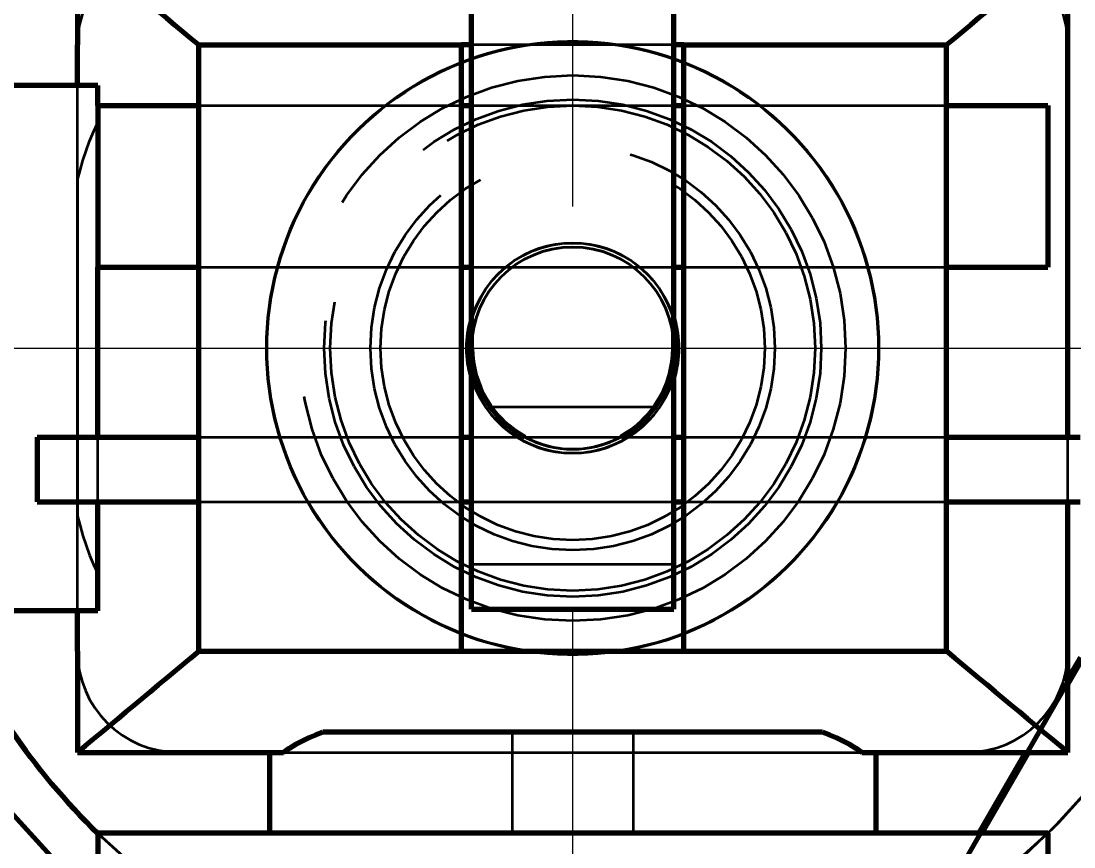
# Model space of a CAD drawing. Header units: millimetres. Extents: x 0 to 2382, y 0 to 420.
# Drawn here: x 159.06 to 164.27, y 137.41 to 141.5 of the extents above; entities that cross this region are included whole.
import ezdxf

# ---------------------------------------------------------------- set-up
doc = ezdxf.new("R2010")
doc.units = ezdxf.units.MM
doc.linetypes.add('IRAM-E-TRAZOS', pattern=[5, 4, -1])
doc.linetypes.add('IRAM-F-TRAZO-PUNTO', pattern=[20, 15, -2, 1, -2])
for name, color, linetype, lineweight in [('01-VISIBLE', 7, 'CONTINUOUS', 70), ('02-OCULTA', 4, 'IRAM-E-TRAZOS', 35), ('03-EJE', 1, 'IRAM-F-TRAZO-PUNTO', 18), ('04-COTA', 3, 'CONTINUOUS', 18)]:
    doc.layers.add(name, color=color, linetype=linetype, lineweight=lineweight)
doc.styles.add('ISO3098', font='isocpeur.ttf')
doc.dimstyles.new('FLAMA-IRAM', dxfattribs={"dimtxt": 3.5, "dimasz": 3.5, "dimexe": 2, "dimexo": 1.5, "dimgap": 1, "dimtad": 1, "dimdec": 1, "dimtxsty": 'ISO3098', "dimblk": 'IRAM_FLECHA', "dimblk1": 'IRAM_FLECHA', "dimblk2": 'IRAM_FLECHA', "dimcen": 2.5, "dimclrd": 256, "dimclre": 256, "dimclrt": 256, "dimazin": 3, "dimtfac": 1, "dimtmove": 0, "dimatfit": 3, "dimlwd": 18, "dimlwe": 18})

# ---------------------------------------------------------------- blocks, each defined once
blk = doc.blocks.new('IRAM_FLECHA')
blk.add_solid([(0, 0), (-1, 0.125), (-1, -0.125)])

msp = doc.modelspace()

# ---------------------------------------------------------------- linework, layer by layer
at = {"layer": '01-VISIBLE'}
for p, q in [((161.2909, 138.5863), (161.2909, 150.9102)), ((162.2909, 138.5863), (162.2909, 150.9102)), ((159.3409, 141.8781), (159.3409, 141.3781)), ((164.2409, 141.3781), (164.2409, 141.8781)), ((159.3409, 141.1781), (159.3409, 141.3781)), ((159.9409, 138.3781), (159.9409, 141.3781)), ((159.9409, 141.3781), (161.2409, 141.3781)), ((161.2909, 141.3781), (161.2409, 141.3781)), ((161.2409, 138.3781), (161.2409, 141.3781)), ((162.3409, 141.3781), (162.2909, 141.3781)), ((162.3409, 138.3781), (162.3409, 141.3781)), ((162.3409, 141.3781), (163.6409, 141.3781)), ((163.6409, 138.3781), (163.6409, 141.3781)), ((164.2409, 139.4381), (164.2409, 141.3781)), ((159.4409, 141.1781), (157.4409, 141.1781)), ((159.4409, 141.0781), (159.9409, 141.0781)), ((161.2409, 141.0781), (161.2909, 141.0781)), ((162.2909, 141.0781), (162.3409, 141.0781)), ((163.6409, 141.0781), (164.1409, 141.0781)), ((159.4409, 140.2781), (159.9409, 140.2781)), ((161.2409, 140.2781), (161.2909, 140.2781)), ((162.2909, 140.2781), (162.3409, 140.2781)), ((163.6409, 140.2781), (164.1409, 140.2781)), ((159.1409, 139.4381), (159.9409, 139.4381)), ((161.2409, 139.4381), (161.2909, 139.4381)), ((162.2909, 139.4381), (162.3409, 139.4381)), ((163.6409, 139.4381), (164.3016, 139.4381)), ((159.1409, 139.1181), (159.9409, 139.1181)), ((161.2409, 139.1181), (161.2909, 139.1181)), ((162.2909, 139.1181), (162.3409, 139.1181)), ((163.6409, 139.1181), (164.3016, 139.1181)), ((164.2409, 138.3781), (164.2409, 139.1181)), ((159.4409, 138.5781), (157.4409, 138.5781)), ((159.3409, 138.3781), (159.3409, 138.5781)), ((161.2909, 138.5863), (162.2909, 138.5863)), ((159.3409, 138.3781), (159.3409, 137.8781)), ((159.9409, 138.3781), (161.2409, 138.3781)), ((161.2409, 138.3781), (162.3409, 138.3781)), ((162.3409, 138.3781), (163.6409, 138.3781)), ((164.2409, 137.8781), (164.2409, 138.3781)), ((164.2409, 138.2382), (164.3042, 138.3478)), ((164.2409, 138.2161), (164.3083, 138.333)), ((159.3409, 137.8781), (159.8409, 137.8781)), ((159.8409, 137.8781), (160.3599, 137.8781)), ((160.2909, 137.8781), (160.2909, 137.4781)), ((163.2218, 137.8781), (163.7409, 137.8781)), ((163.2909, 137.8781), (163.2909, 137.4781)), ((163.7409, 137.8781), (164.2409, 137.8781)), ((163.802, 137.4781), (164.033, 137.8781)), ((163.8148, 137.4781), (164.0457, 137.8781)), ((159.4409, 137.4781), (159.4409, 136.0781)), ((164.1409, 137.4781), (164.1409, 136.0781))]:
    msp.add_line(p, q, dxfattribs=at)
for points in [[(159.3409, 141.8781), (159.3809, 141.8448), (159.4209, 141.8115), (159.4609, 141.7781), (159.5009, 141.7448), (159.5409, 141.7115), (159.5809, 141.6781), (159.6209, 141.6448), (159.6609, 141.6115), (159.7009, 141.5781), (159.7409, 141.5448), (159.7809, 141.5115), (159.8209, 141.4781), (159.8609, 141.4448), (159.9009, 141.4115), (159.9409, 141.3781)], [(164.2409, 141.8781), (164.2009, 141.8448), (164.1609, 141.8115), (164.1209, 141.7781), (164.0809, 141.7448), (164.0409, 141.7115), (164.0009, 141.6781), (163.9609, 141.6448), (163.9209, 141.6115), (163.8809, 141.5781), (163.8409, 141.5448), (163.8009, 141.5115), (163.7609, 141.4781), (163.7209, 141.4448), (163.6809, 141.4115), (163.6409, 141.3781)], [(159.4409, 141.0781), (159.4409, 141.0948), (159.4409, 141.1115), (159.4409, 141.1281), (159.4409, 141.1448), (159.4409, 141.1615), (159.4409, 141.1781)], [(159.4409, 141.0781), (159.4409, 141.021), (159.4409, 140.9638), (159.4409, 140.9067), (159.4409, 140.8496), (159.4409, 140.7924), (159.4409, 140.7353), (159.4409, 140.6781)], [(164.1409, 141.0781), (164.1409, 141.021), (164.1409, 140.9638), (164.1409, 140.9067), (164.1409, 140.8496), (164.1409, 140.7924), (164.1409, 140.7353), (164.1409, 140.6781)], [(159.4409, 140.6781), (159.4409, 140.6281), (159.4409, 140.5781), (159.4409, 140.5281), (159.4409, 140.4781), (159.4409, 140.4281), (159.4409, 140.3781), (159.4409, 140.3281), (159.4409, 140.2781)], [(164.1409, 140.6781), (164.1409, 140.6281), (164.1409, 140.5781), (164.1409, 140.5281), (164.1409, 140.4781), (164.1409, 140.4281), (164.1409, 140.3781), (164.1409, 140.3281), (164.1409, 140.2781)], [(159.4409, 139.4381), (159.4409, 139.4906), (159.4409, 139.5431), (159.4409, 139.5956), (159.4409, 139.6481), (159.4409, 139.7006), (159.4409, 139.7531), (159.4409, 139.8056), (159.4409, 139.8581), (159.4409, 139.9106), (159.4409, 139.9631), (159.4409, 140.0156), (159.4409, 140.0681), (159.4409, 140.1206), (159.4409, 140.1731), (159.4409, 140.2256), (159.4409, 140.2781)], [(159.1409, 139.4381), (159.1409, 139.4115), (159.1409, 139.3848), (159.1409, 139.3581), (159.1409, 139.3315), (159.1409, 139.3048), (159.1409, 139.2781)], [(159.1409, 139.2781), (159.1409, 139.2515), (159.1409, 139.2248), (159.1409, 139.1981), (159.1409, 139.1715), (159.1409, 139.1448), (159.1409, 139.1181)], [(159.4409, 138.5781), (159.4409, 138.6321), (159.4409, 138.6861), (159.4409, 138.7401), (159.4409, 138.7941), (159.4409, 138.8481), (159.4409, 138.9021), (159.4409, 138.9561), (159.4409, 139.0101), (159.4409, 139.0641), (159.4409, 139.1181)], [(159.3409, 137.8781), (159.3809, 137.9115), (159.4209, 137.9448), (159.4609, 137.9781), (159.5009, 138.0115), (159.5409, 138.0448), (159.5809, 138.0781), (159.6209, 138.1115), (159.6609, 138.1448), (159.7009, 138.1781), (159.7409, 138.2115), (159.7809, 138.2448), (159.8209, 138.2781), (159.8609, 138.3115), (159.9009, 138.3448), (159.9409, 138.3781)], [(164.2409, 137.8781), (164.2009, 137.9115), (164.1609, 137.9448), (164.1209, 137.9781), (164.0809, 138.0115), (164.0409, 138.0448), (164.0009, 138.0781), (163.9609, 138.1115), (163.9209, 138.1448), (163.8809, 138.1781), (163.8409, 138.2115), (163.8009, 138.2448), (163.7609, 138.2781), (163.7209, 138.3115), (163.6809, 138.3448), (163.6409, 138.3781)], [(160.3599, 137.8781), (160.3897, 137.8995), (160.4211, 137.9185), (160.4536, 137.9355), (160.4868, 137.951), (160.5207, 137.9651), (160.5549, 137.9781)], [(163.0268, 137.9781), (162.9763, 137.9781), (162.9259, 137.9781), (162.8754, 137.9781), (162.825, 137.9781), (162.7745, 137.9781), (162.7241, 137.9781), (162.6737, 137.9781), (162.6232, 137.9781), (162.5728, 137.9781), (162.5223, 137.9781), (162.4719, 137.9781), (162.4214, 137.9781), (162.371, 137.9781), (162.3205, 137.9781), (162.2701, 137.9781), (162.2196, 137.9781), (162.1692, 137.9781), (162.1187, 137.9781), (162.0683, 137.9781), (162.0179, 137.9781), (161.9674, 137.9781), (161.917, 137.9781), (161.8665, 137.9781), (161.8161, 137.9781), (161.7656, 137.9781), (161.7152, 137.9781), (161.6647, 137.9781), (161.6143, 137.9781), (161.5638, 137.9781), (161.5134, 137.9781), (161.463, 137.9781), (161.4125, 137.9781), (161.3621, 137.9781), (161.3116, 137.9781), (161.2612, 137.9781), (161.2107, 137.9781), (161.1603, 137.9781), (161.1098, 137.9781), (161.0594, 137.9781), (161.0089, 137.9781), (160.9585, 137.9781), (160.9081, 137.9781), (160.8576, 137.9781), (160.8072, 137.9781), (160.7567, 137.9781), (160.7063, 137.9781), (160.6558, 137.9781), (160.6054, 137.9781), (160.5549, 137.9781)], [(163.0268, 137.9781), (163.061, 137.9651), (163.0949, 137.951), (163.1281, 137.9355), (163.1606, 137.9185), (163.192, 137.8995), (163.2218, 137.8781)], [(164.1409, 137.4781), (164.0909, 137.4781), (164.0409, 137.4781), (163.9909, 137.4781), (163.9409, 137.4781), (163.8909, 137.4781), (163.8409, 137.4781), (163.7909, 137.4781), (163.7409, 137.4781), (163.6909, 137.4781), (163.6409, 137.4781), (163.5909, 137.4781), (163.5409, 137.4781), (163.4909, 137.4781), (163.4409, 137.4781), (163.3909, 137.4781), (163.3409, 137.4781), (163.2909, 137.4781), (163.2409, 137.4781), (163.1909, 137.4781), (163.1409, 137.4781), (163.0909, 137.4781), (163.0409, 137.4781), (162.9909, 137.4781), (162.9409, 137.4781), (162.8909, 137.4781), (162.8409, 137.4781), (162.7909, 137.4781), (162.7409, 137.4781), (162.6909, 137.4781), (162.6409, 137.4781), (162.5909, 137.4781), (162.5409, 137.4781), (162.4909, 137.4781), (162.4409, 137.4781), (162.3909, 137.4781), (162.3409, 137.4781), (162.2909, 137.4781), (162.2409, 137.4781), (162.1909, 137.4781), (162.1409, 137.4781), (162.0909, 137.4781), (162.0409, 137.4781), (161.9909, 137.4781), (161.9409, 137.4781), (161.8909, 137.4781), (161.8409, 137.4781), (161.7909, 137.4781), (161.7409, 137.4781), (161.6909, 137.4781), (161.6409, 137.4781), (161.5909, 137.4781), (161.5409, 137.4781), (161.4909, 137.4781), (161.4409, 137.4781), (161.3909, 137.4781), (161.3409, 137.4781), (161.2909, 137.4781), (161.2409, 137.4781), (161.1909, 137.4781), (161.1409, 137.4781), (161.0909, 137.4781), (161.0409, 137.4781), (160.9909, 137.4781), (160.9409, 137.4781), (160.8909, 137.4781), (160.8409, 137.4781), (160.7909, 137.4781), (160.7409, 137.4781), (160.6909, 137.4781), (160.6409, 137.4781), (160.5909, 137.4781), (160.5409, 137.4781), (160.4909, 137.4781), (160.4409, 137.4781), (160.3909, 137.4781), (160.3409, 137.4781), (160.2909, 137.4781), (160.2409, 137.4781), (160.1909, 137.4781), (160.1409, 137.4781), (160.0909, 137.4781), (160.0409, 137.4781), (159.9909, 137.4781), (159.9409, 137.4781), (159.8909, 137.4781), (159.8409, 137.4781), (159.7909, 137.4781), (159.7409, 137.4781), (159.6909, 137.4781), (159.6409, 137.4781), (159.5909, 137.4781), (159.5409, 137.4781), (159.4909, 137.4781), (159.4409, 137.4781)]]:
    msp.add_lwpolyline(points, dxfattribs=at)
for radius, start, end in [(16.096, 0, 122.32603), (16, 0, 122.51532), (4.656, 96.1648, 165.0645), (4.656, 0, 83.8352), (4.4, 96.525, 162.8152), (4.4, 0, 83.475), (4.15, 96.9199, 161.7446), (4.15, 0, 83.0801), (3.36, 98.5579, 157.238), (3.36, 0, 81.4421), (0.52, 164.0576, -164.0576), (0.52, 0, 15.9424), (0.5, 180, -118.3576), (0.5, -61.6424, 0), (0.52, -15.9424, 0), (4.656, -165.0645, -48.7939), (4.4, -162.8152, -122.2823), (4.15, -161.7446, -124.4902), (3.36, -157.238, -134.3793)]:
    msp.add_arc((161.7909, 139.8781), radius, start, end, dxfattribs=at)
at = {"layer": '02-OCULTA'}
for p, q in [((161.2909, 138.8089), (161.2909, 151.1328)), ((162.2909, 138.8089), (162.2909, 151.1328)), ((159.3409, 138.3781), (159.3409, 141.3781)), ((159.9409, 141.3781), (159.9409, 138.3781)), ((161.2409, 141.3781), (159.9409, 141.3781)), ((161.2409, 138.3781), (161.2409, 141.3781)), ((162.2909, 141.3781), (161.2909, 141.3781)), ((162.3409, 138.3781), (162.3409, 141.3781)), ((163.6409, 141.3781), (162.3409, 141.3781)), ((163.6409, 138.3781), (163.6409, 141.3781)), ((164.2409, 138.3781), (164.2409, 141.3781)), ((159.3409, 140.7088), (159.3409, 141.1781)), ((159.9409, 141.0781), (161.2409, 141.0781)), ((159.9409, 141.0781), (161.2409, 141.0781)), ((161.2909, 141.0781), (162.2909, 141.0781)), ((161.2909, 141.0781), (162.2909, 141.0781)), ((162.3409, 141.0781), (163.6409, 141.0781)), ((162.3409, 141.0781), (163.6409, 141.0781)), ((159.9409, 140.2781), (161.2409, 140.2781)), ((159.9409, 140.2781), (161.2409, 140.2781)), ((161.2909, 140.2781), (162.2909, 140.2781)), ((161.2909, 140.2781), (162.2909, 140.2781)), ((162.3409, 140.2781), (163.6409, 140.2781)), ((162.3409, 140.2781), (163.6409, 140.2781)), ((162.1967, 139.5861), (161.385, 139.5861)), ((159.9409, 139.4381), (161.2409, 139.4381)), ((159.9409, 139.4381), (161.2409, 139.4381)), ((161.2909, 139.4381), (162.2909, 139.4381)), ((161.2909, 139.4381), (162.2909, 139.4381)), ((162.3409, 139.4381), (163.6409, 139.4381)), ((162.3409, 139.4381), (163.6409, 139.4381)), ((164.2409, 139.1181), (164.2409, 139.4381)), ((159.9409, 139.1181), (161.2409, 139.1181)), ((159.9409, 139.1181), (161.2409, 139.1181)), ((161.2909, 139.1181), (162.2909, 139.1181)), ((161.2909, 139.1181), (162.2909, 139.1181)), ((162.3409, 139.1181), (163.6409, 139.1181)), ((162.3409, 139.1181), (163.6409, 139.1181)), ((159.3409, 138.5781), (159.3409, 139.0475)), ((161.2909, 138.8089), (161.2909, 138.5863)), ((161.2909, 138.8089), (162.2909, 138.8089)), ((162.2909, 138.8089), (162.2909, 138.5863)), ((159.9409, 138.3781), (161.2409, 138.3781)), ((162.3409, 138.3781), (163.6409, 138.3781)), ((164.033, 137.8781), (164.2409, 138.2382)), ((164.0457, 137.8781), (164.2409, 138.2161)), ((161.4909, 137.9781), (161.4909, 137.4781)), ((162.0909, 137.9781), (162.0909, 137.4781)), ((159.8409, 137.8781), (163.7409, 137.8781)), ((163.5885, 137.1082), (163.802, 137.4781)), ((163.598, 137.1027), (163.8148, 137.4781))]:
    msp.add_line(p, q, dxfattribs=at)
for points in [[(163.3076, 139.8781), (163.3067, 139.9283), (163.3043, 139.9784), (163.3001, 140.0284), (163.2943, 140.0782), (163.2869, 140.1278), (163.2778, 140.1771), (163.2671, 140.2261), (163.2548, 140.2747), (163.2409, 140.3229), (163.2254, 140.3706), (163.2083, 140.4178), (163.1897, 140.4643), (163.1696, 140.5103), (163.1479, 140.5555), (163.1248, 140.6), (163.1002, 140.6437), (163.0741, 140.6866), (163.0467, 140.7286), (163.0179, 140.7696), (162.9878, 140.8097), (162.9563, 140.8488), (162.9236, 140.8868), (162.8896, 140.9237), (162.8544, 140.9594), (162.8181, 140.994), (162.7806, 141.0274), (162.7421, 141.0595), (162.7025, 141.0903), (162.6619, 141.1198), (162.6204, 141.1479), (162.578, 141.1746), (162.5347, 141.1999), (162.4906, 141.2238), (162.4457, 141.2462), (162.4001, 141.2671), (162.3539, 141.2865), (162.307, 141.3043), (162.2595, 141.3206), (162.2116, 141.3353), (162.1632, 141.3484), (162.1144, 141.3599), (162.0652, 141.3698), (162.0157, 141.3781), (161.966, 141.3847), (161.9161, 141.3897), (161.8661, 141.393), (161.8159, 141.3946), (161.7658, 141.3946), (161.7156, 141.393), (161.6656, 141.3897), (161.6157, 141.3847), (161.566, 141.3781), (161.5165, 141.3698), (161.4673, 141.36), (161.4185, 141.3484), (161.3701, 141.3353), (161.3222, 141.3206), (161.2747, 141.3043), (161.2278, 141.2865), (161.1816, 141.2671), (161.136, 141.2462), (161.0911, 141.2238), (161.047, 141.1999), (161.0037, 141.1746), (160.9613, 141.1479), (160.9198, 141.1198), (160.8792, 141.0903), (160.8396, 141.0595), (160.8011, 141.0274), (160.7636, 140.994), (160.7273, 140.9594), (160.6921, 140.9237), (160.6581, 140.8868), (160.6254, 140.8488), (160.5939, 140.8097), (160.5638, 140.7696), (160.535, 140.7286), (160.5076, 140.6866), (160.4815, 140.6437), (160.4569, 140.6), (160.4338, 140.5555), (160.4121, 140.5103), (160.392, 140.4643), (160.3734, 140.4178), (160.3563, 140.3706), (160.3408, 140.3229), (160.3269, 140.2747), (160.3146, 140.2261), (160.3039, 140.1771), (160.2948, 140.1278), (160.2874, 140.0782), (160.2816, 140.0284), (160.2774, 139.9784), (160.275, 139.9283), (160.2741, 139.8781), (160.275, 139.828), (160.2775, 139.7779), (160.2816, 139.7279), (160.2874, 139.6781), (160.2948, 139.6285), (160.3039, 139.5792), (160.3146, 139.5302), (160.3269, 139.4815), (160.3408, 139.4334), (160.3563, 139.3857), (160.3734, 139.3385), (160.392, 139.2919), (160.4121, 139.246), (160.4338, 139.2008), (160.4569, 139.1563), (160.4815, 139.1125), (160.5076, 139.0697), (160.535, 139.0277), (160.5638, 138.9866), (160.5939, 138.9465), (160.6254, 138.9075), (160.6581, 138.8695), (160.6921, 138.8326), (160.7273, 138.7968), (160.7636, 138.7622), (160.8011, 138.7289), (160.8396, 138.6968), (160.8792, 138.666), (160.9198, 138.6365), (160.9613, 138.6084), (161.0037, 138.5817), (161.047, 138.5563), (161.0911, 138.5325), (161.136, 138.5101), (161.1816, 138.4892), (161.2278, 138.4698), (161.2747, 138.4519), (161.3222, 138.4356), (161.3701, 138.4209), (161.4185, 138.4078), (161.4673, 138.3963), (161.5165, 138.3864), (161.566, 138.3782), (161.6157, 138.3716), (161.6656, 138.3666), (161.7156, 138.3633), (161.7658, 138.3616), (161.8159, 138.3616), (161.8661, 138.3633), (161.9161, 138.3666), (161.966, 138.3716), (162.0157, 138.3782), (162.0652, 138.3864), (162.1144, 138.3963), (162.1632, 138.4078), (162.2116, 138.4209), (162.2595, 138.4356), (162.307, 138.4519), (162.3539, 138.4698), (162.4001, 138.4892), (162.4457, 138.5101), (162.4906, 138.5325), (162.5347, 138.5563), (162.578, 138.5817), (162.6204, 138.6084), (162.6619, 138.6365), (162.7025, 138.666), (162.7421, 138.6968), (162.7806, 138.7289), (162.8181, 138.7622), (162.8544, 138.7968), (162.8896, 138.8326), (162.9236, 138.8695), (162.9563, 138.9075), (162.9878, 138.9465), (163.0179, 138.9866), (163.0467, 139.0277), (163.0741, 139.0697), (163.1002, 139.1125), (163.1248, 139.1563), (163.1479, 139.2008), (163.1696, 139.246), (163.1897, 139.2919), (163.2083, 139.3385), (163.2254, 139.3857), (163.2409, 139.4334), (163.2548, 139.4815), (163.2671, 139.5302), (163.2778, 139.5792), (163.2869, 139.6285), (163.2943, 139.6781), (163.3001, 139.7279), (163.3043, 139.7779), (163.3067, 139.828), (163.3076, 139.8781)], [(163.3043, 139.8781), (163.3035, 139.9282), (163.301, 139.9782), (163.2969, 140.028), (163.2911, 140.0777), (163.2837, 140.1272), (163.2746, 140.1765), (163.264, 140.2254), (163.2517, 140.2739), (163.2378, 140.322), (163.2223, 140.3696), (163.2053, 140.4166), (163.1867, 140.4631), (163.1666, 140.5089), (163.145, 140.5541), (163.1219, 140.5985), (163.0974, 140.6421), (163.0714, 140.6849), (163.044, 140.7268), (163.0153, 140.7677), (162.9852, 140.8077), (162.9538, 140.8467), (162.9212, 140.8846), (162.8873, 140.9215), (162.8522, 140.9571), (162.8159, 140.9916), (162.7785, 141.0249), (162.7401, 141.0569), (162.7006, 141.0877), (162.6601, 141.1171), (162.6186, 141.1452), (162.5763, 141.1718), (162.5331, 141.1971), (162.4891, 141.2209), (162.4443, 141.2433), (162.3988, 141.2641), (162.3527, 141.2835), (162.3059, 141.3013), (162.2585, 141.3175), (162.2107, 141.3322), (162.1624, 141.3453), (162.1137, 141.3568), (162.0646, 141.3666), (162.0152, 141.3749), (161.9656, 141.3815), (161.9158, 141.3864), (161.8659, 141.3898), (161.8159, 141.3914), (161.7658, 141.3914), (161.7158, 141.3898), (161.6659, 141.3864), (161.6161, 141.3815), (161.5665, 141.3749), (161.5171, 141.3666), (161.468, 141.3568), (161.4193, 141.3453), (161.371, 141.3322), (161.3232, 141.3175), (161.2758, 141.3013), (161.2291, 141.2835), (161.1829, 141.2641), (161.1374, 141.2433), (161.0926, 141.2209), (161.0486, 141.1971), (161.0054, 141.1718), (160.9631, 141.1452), (160.9216, 141.1171), (160.8811, 141.0877), (160.8416, 141.0569), (160.8032, 141.0249), (160.7658, 140.9916), (160.7295, 140.9571), (160.6944, 140.9215), (160.6606, 140.8846), (160.6279, 140.8467), (160.5965, 140.8077), (160.5664, 140.7677), (160.5377, 140.7268), (160.5103, 140.6849), (160.4843, 140.6421), (160.4598, 140.5985), (160.4367, 140.5541), (160.4151, 140.5089), (160.395, 140.4631), (160.3764, 140.4166), (160.3594, 140.3696), (160.3439, 140.322), (160.33, 140.2739), (160.3177, 140.2254), (160.3071, 140.1765), (160.298, 140.1272), (160.2906, 140.0777), (160.2848, 140.028), (160.2807, 139.9782), (160.2782, 139.9282), (160.2774, 139.8781), (160.2782, 139.8281), (160.2807, 139.7781), (160.2848, 139.7282), (160.2906, 139.6785), (160.298, 139.629), (160.3071, 139.5798), (160.3177, 139.5309), (160.33, 139.4824), (160.3439, 139.4343), (160.3594, 139.3867), (160.3764, 139.3396), (160.395, 139.2932), (160.4151, 139.2473), (160.4367, 139.2022), (160.4598, 139.1578), (160.4843, 139.1142), (160.5103, 139.0714), (160.5377, 139.0295), (160.5664, 138.9885), (160.5965, 138.9485), (160.6279, 138.9095), (160.6605, 138.8716), (160.6944, 138.8348), (160.7295, 138.7991), (160.7658, 138.7646), (160.8032, 138.7313), (160.8416, 138.6993), (160.8811, 138.6686), (160.9216, 138.6392), (160.9631, 138.6111), (161.0054, 138.5844), (161.0486, 138.5592), (161.0926, 138.5353), (161.1374, 138.513), (161.1829, 138.4921), (161.2291, 138.4728), (161.2758, 138.455), (161.3232, 138.4387), (161.371, 138.424), (161.4193, 138.411), (161.468, 138.3995), (161.5171, 138.3896), (161.5665, 138.3814), (161.6161, 138.3748), (161.6659, 138.3698), (161.7158, 138.3665), (161.7658, 138.3649), (161.8159, 138.3649), (161.8659, 138.3665), (161.9158, 138.3698), (161.9656, 138.3748), (162.0152, 138.3814), (162.0646, 138.3896), (162.1137, 138.3995), (162.1624, 138.411), (162.2107, 138.424), (162.2585, 138.4387), (162.3059, 138.455), (162.3527, 138.4728), (162.3988, 138.4921), (162.4443, 138.513), (162.4891, 138.5353), (162.5331, 138.5592), (162.5763, 138.5844), (162.6186, 138.6111), (162.6601, 138.6392), (162.7006, 138.6686), (162.7401, 138.6993), (162.7785, 138.7314), (162.8159, 138.7646), (162.8521, 138.7991), (162.8872, 138.8348), (162.9211, 138.8716), (162.9538, 138.9096), (162.9852, 138.9485), (163.0153, 138.9885), (163.0441, 139.0295), (163.0714, 139.0714), (163.0974, 139.1142), (163.1219, 139.1578), (163.145, 139.2022), (163.1666, 139.2473), (163.1867, 139.2932), (163.2053, 139.3396), (163.2223, 139.3867), (163.2378, 139.4343), (163.2517, 139.4824), (163.264, 139.5309), (163.2746, 139.5798), (163.2837, 139.629), (163.2911, 139.6785), (163.2969, 139.7282), (163.301, 139.7781), (163.3035, 139.8281), (163.3043, 139.8781)], [(159.4409, 141.1781), (159.4409, 141.1475), (159.4409, 141.1168), (159.4409, 141.0862), (159.4409, 141.0555), (159.4409, 141.0248), (159.4409, 140.9942)], [(159.4409, 140.2781), (159.4409, 140.3315), (159.4409, 140.3848), (159.4409, 140.4381), (159.4409, 140.4915), (159.4409, 140.5448), (159.4409, 140.5981), (159.4409, 140.6515), (159.4409, 140.7048), (159.4409, 140.7581), (159.4409, 140.8115), (159.4409, 140.8648), (159.4409, 140.9181), (159.4409, 140.9715), (159.4409, 141.0248), (159.4409, 141.0781)], [(159.4409, 140.2781), (159.4409, 140.3281), (159.4409, 140.3781), (159.4409, 140.4281), (159.4409, 140.4781), (159.4409, 140.5281), (159.4409, 140.5781), (159.4409, 140.6281), (159.4409, 140.6781), (159.4409, 140.7281), (159.4409, 140.7781), (159.4409, 140.8281), (159.4409, 140.8781), (159.4409, 140.9281), (159.4409, 140.9781), (159.4409, 141.0281), (159.4409, 141.0781)], [(159.9409, 140.2781), (159.9409, 140.3281), (159.9409, 140.3781), (159.9409, 140.4281), (159.9409, 140.4781), (159.9409, 140.5281), (159.9409, 140.5781), (159.9409, 140.6281), (159.9409, 140.6781), (159.9409, 140.7281), (159.9409, 140.7781), (159.9409, 140.8281), (159.9409, 140.8781), (159.9409, 140.9281), (159.9409, 140.9781), (159.9409, 141.0281), (159.9409, 141.0781)], [(159.9409, 141.0781), (159.9409, 141.021), (159.9409, 140.9638), (159.9409, 140.9067), (159.9409, 140.8496), (159.9409, 140.7924), (159.9409, 140.7353), (159.9409, 140.6781)], [(161.2409, 140.2781), (161.2409, 140.3281), (161.2409, 140.3781), (161.2409, 140.4281), (161.2409, 140.4781), (161.2409, 140.5281), (161.2409, 140.5781), (161.2409, 140.6281), (161.2409, 140.6781), (161.2409, 140.7281), (161.2409, 140.7781), (161.2409, 140.8281), (161.2409, 140.8781), (161.2409, 140.9281), (161.2409, 140.9781), (161.2409, 141.0281), (161.2409, 141.0781)], [(161.2409, 141.0781), (161.2409, 141.021), (161.2409, 140.9638), (161.2409, 140.9067), (161.2409, 140.8496), (161.2409, 140.7924), (161.2409, 140.7353), (161.2409, 140.6781)], [(161.2909, 140.2781), (161.2909, 140.3281), (161.2909, 140.3781), (161.2909, 140.4281), (161.2909, 140.4781), (161.2909, 140.5281), (161.2909, 140.5781), (161.2909, 140.6281), (161.2909, 140.6781), (161.2909, 140.7281), (161.2909, 140.7781), (161.2909, 140.8281), (161.2909, 140.8781), (161.2909, 140.9281), (161.2909, 140.9781), (161.2909, 141.0281), (161.2909, 141.0781)], [(161.2909, 141.0781), (161.2909, 141.021), (161.2909, 140.9638), (161.2909, 140.9067), (161.2909, 140.8496), (161.2909, 140.7924), (161.2909, 140.7353), (161.2909, 140.6781)], [(162.2909, 140.2781), (162.2909, 140.3281), (162.2909, 140.3781), (162.2909, 140.4281), (162.2909, 140.4781), (162.2909, 140.5281), (162.2909, 140.5781), (162.2909, 140.6281), (162.2909, 140.6781), (162.2909, 140.7281), (162.2909, 140.7781), (162.2909, 140.8281), (162.2909, 140.8781), (162.2909, 140.9281), (162.2909, 140.9781), (162.2909, 141.0281), (162.2909, 141.0781)], [(162.2909, 141.0781), (162.2909, 141.021), (162.2909, 140.9638), (162.2909, 140.9067), (162.2909, 140.8496), (162.2909, 140.7924), (162.2909, 140.7353), (162.2909, 140.6781)], [(162.3409, 140.2781), (162.3409, 140.3281), (162.3409, 140.3781), (162.3409, 140.4281), (162.3409, 140.4781), (162.3409, 140.5281), (162.3409, 140.5781), (162.3409, 140.6281), (162.3409, 140.6781), (162.3409, 140.7281), (162.3409, 140.7781), (162.3409, 140.8281), (162.3409, 140.8781), (162.3409, 140.9281), (162.3409, 140.9781), (162.3409, 141.0281), (162.3409, 141.0781)], [(162.3409, 141.0781), (162.3409, 141.021), (162.3409, 140.9638), (162.3409, 140.9067), (162.3409, 140.8496), (162.3409, 140.7924), (162.3409, 140.7353), (162.3409, 140.6781)], [(163.6409, 140.2781), (163.6409, 140.3281), (163.6409, 140.3781), (163.6409, 140.4281), (163.6409, 140.4781), (163.6409, 140.5281), (163.6409, 140.5781), (163.6409, 140.6281), (163.6409, 140.6781), (163.6409, 140.7281), (163.6409, 140.7781), (163.6409, 140.8281), (163.6409, 140.8781), (163.6409, 140.9281), (163.6409, 140.9781), (163.6409, 141.0281), (163.6409, 141.0781)], [(163.6409, 141.0781), (163.6409, 141.021), (163.6409, 140.9638), (163.6409, 140.9067), (163.6409, 140.8496), (163.6409, 140.7924), (163.6409, 140.7353), (163.6409, 140.6781)], [(164.1409, 140.2781), (164.1409, 140.3281), (164.1409, 140.3781), (164.1409, 140.4281), (164.1409, 140.4781), (164.1409, 140.5281), (164.1409, 140.5781), (164.1409, 140.6281), (164.1409, 140.6781), (164.1409, 140.7281), (164.1409, 140.7781), (164.1409, 140.8281), (164.1409, 140.8781), (164.1409, 140.9281), (164.1409, 140.9781), (164.1409, 141.0281), (164.1409, 141.0781)], [(159.3409, 140.7088), (159.3537, 140.7576), (159.3677, 140.8061), (159.3832, 140.8542), (159.4004, 140.9017), (159.4195, 140.9484), (159.4409, 140.9942)], [(159.4409, 138.7621), (159.4409, 138.8128), (159.4409, 138.8635), (159.4409, 138.9143), (159.4409, 138.965), (159.4409, 139.0157), (159.4409, 139.0665), (159.4409, 139.1172), (159.4409, 139.1679), (159.4409, 139.2187), (159.4409, 139.2694), (159.4409, 139.3201), (159.4409, 139.3708), (159.4409, 139.4216), (159.4409, 139.4723), (159.4409, 139.523), (159.4409, 139.5738), (159.4409, 139.6245), (159.4409, 139.6752), (159.4409, 139.7259), (159.4409, 139.7767), (159.4409, 139.8274), (159.4409, 139.8781), (159.4409, 139.9289), (159.4409, 139.9796), (159.4409, 140.0303), (159.4409, 140.081), (159.4409, 140.1318), (159.4409, 140.1825), (159.4409, 140.2332), (159.4409, 140.284), (159.4409, 140.3347), (159.4409, 140.3854), (159.4409, 140.4362), (159.4409, 140.4869), (159.4409, 140.5376), (159.4409, 140.5883), (159.4409, 140.6391), (159.4409, 140.6898), (159.4409, 140.7405), (159.4409, 140.7913), (159.4409, 140.842), (159.4409, 140.8927), (159.4409, 140.9434), (159.4409, 140.9942)], [(159.3409, 140.7088), (159.3409, 140.6569), (159.3409, 140.605), (159.3409, 140.553), (159.3409, 140.5011), (159.3409, 140.4492), (159.3409, 140.3973), (159.3409, 140.3454), (159.3409, 140.2935), (159.3409, 140.2415), (159.3409, 140.1896), (159.3409, 140.1377), (159.3409, 140.0858), (159.3409, 140.0339), (159.3409, 139.982), (159.3409, 139.93), (159.3409, 139.8781)], [(159.9409, 140.6781), (159.9409, 140.6281), (159.9409, 140.5781), (159.9409, 140.5281), (159.9409, 140.4781), (159.9409, 140.4281), (159.9409, 140.3781), (159.9409, 140.3281), (159.9409, 140.2781)], [(161.2409, 140.6781), (161.2409, 140.6281), (161.2409, 140.5781), (161.2409, 140.5281), (161.2409, 140.4781), (161.2409, 140.4281), (161.2409, 140.3781), (161.2409, 140.3281), (161.2409, 140.2781)], [(161.2909, 140.6781), (161.2909, 140.6281), (161.2909, 140.5781), (161.2909, 140.5281), (161.2909, 140.4781), (161.2909, 140.4281), (161.2909, 140.3781), (161.2909, 140.3281), (161.2909, 140.2781)], [(162.2909, 140.6781), (162.2909, 140.6281), (162.2909, 140.5781), (162.2909, 140.5281), (162.2909, 140.4781), (162.2909, 140.4281), (162.2909, 140.3781), (162.2909, 140.3281), (162.2909, 140.2781)], [(162.3409, 140.6781), (162.3409, 140.6281), (162.3409, 140.5781), (162.3409, 140.5281), (162.3409, 140.4781), (162.3409, 140.4281), (162.3409, 140.3781), (162.3409, 140.3281), (162.3409, 140.2781)], [(163.6409, 140.6781), (163.6409, 140.6281), (163.6409, 140.5781), (163.6409, 140.5281), (163.6409, 140.4781), (163.6409, 140.4281), (163.6409, 140.3781), (163.6409, 140.3281), (163.6409, 140.2781)], [(159.3409, 139.8781), (159.3409, 139.8262), (159.3409, 139.7743), (159.3409, 139.7224), (159.3409, 139.6705), (159.3409, 139.6186), (159.3409, 139.5666), (159.3409, 139.5147), (159.3409, 139.4628), (159.3409, 139.4109), (159.3409, 139.359), (159.3409, 139.3071), (159.3409, 139.2551), (159.3409, 139.2032), (159.3409, 139.1513), (159.3409, 139.0994), (159.3409, 139.0475)], [(161.385, 139.5861), (161.4185, 139.5456), (161.4557, 139.5086), (161.4963, 139.4754), (161.54, 139.4462), (161.5868, 139.4222), (161.6359, 139.4038), (161.6866, 139.3903), (161.7384, 139.3817), (161.7909, 139.3781), (161.8433, 139.3817), (161.8951, 139.3903), (161.9458, 139.4038), (161.9949, 139.4222), (162.0417, 139.4462), (162.0854, 139.4754), (162.126, 139.5086), (162.1632, 139.5456), (162.1967, 139.5861)], [(159.1409, 139.1181), (159.1409, 139.1715), (159.1409, 139.2248), (159.1409, 139.2781), (159.1409, 139.3315), (159.1409, 139.3848), (159.1409, 139.4381)], [(159.4409, 139.1181), (159.4409, 139.1715), (159.4409, 139.2248), (159.4409, 139.2781), (159.4409, 139.3315), (159.4409, 139.3848), (159.4409, 139.4381)], [(159.9409, 139.1181), (159.9409, 139.1715), (159.9409, 139.2248), (159.9409, 139.2781), (159.9409, 139.3315), (159.9409, 139.3848), (159.9409, 139.4381)], [(159.9409, 139.4381), (159.9409, 139.4115), (159.9409, 139.3848), (159.9409, 139.3581), (159.9409, 139.3315), (159.9409, 139.3048), (159.9409, 139.2781)], [(161.2409, 139.1181), (161.2409, 139.1715), (161.2409, 139.2248), (161.2409, 139.2781), (161.2409, 139.3315), (161.2409, 139.3848), (161.2409, 139.4381)], [(161.2409, 139.4381), (161.2409, 139.4115), (161.2409, 139.3848), (161.2409, 139.3581), (161.2409, 139.3315), (161.2409, 139.3048), (161.2409, 139.2781)], [(161.2909, 139.1181), (161.2909, 139.1715), (161.2909, 139.2248), (161.2909, 139.2781), (161.2909, 139.3315), (161.2909, 139.3848), (161.2909, 139.4381)], [(161.2909, 139.4381), (161.2909, 139.4115), (161.2909, 139.3848), (161.2909, 139.3581), (161.2909, 139.3315), (161.2909, 139.3048), (161.2909, 139.2781)], [(162.2909, 139.1181), (162.2909, 139.1715), (162.2909, 139.2248), (162.2909, 139.2781), (162.2909, 139.3315), (162.2909, 139.3848), (162.2909, 139.4381)], [(162.2909, 139.4381), (162.2909, 139.4115), (162.2909, 139.3848), (162.2909, 139.3581), (162.2909, 139.3315), (162.2909, 139.3048), (162.2909, 139.2781)], [(162.3409, 139.1181), (162.3409, 139.1715), (162.3409, 139.2248), (162.3409, 139.2781), (162.3409, 139.3315), (162.3409, 139.3848), (162.3409, 139.4381)], [(162.3409, 139.4381), (162.3409, 139.4115), (162.3409, 139.3848), (162.3409, 139.3581), (162.3409, 139.3315), (162.3409, 139.3048), (162.3409, 139.2781)], [(163.6409, 139.1181), (163.6409, 139.1715), (163.6409, 139.2248), (163.6409, 139.2781), (163.6409, 139.3315), (163.6409, 139.3848), (163.6409, 139.4381)], [(163.6409, 139.4381), (163.6409, 139.4115), (163.6409, 139.3848), (163.6409, 139.3581), (163.6409, 139.3315), (163.6409, 139.3048), (163.6409, 139.2781)], [(159.9409, 139.2781), (159.9409, 139.2515), (159.9409, 139.2248), (159.9409, 139.1981), (159.9409, 139.1715), (159.9409, 139.1448), (159.9409, 139.1181)], [(161.2409, 139.2781), (161.2409, 139.2515), (161.2409, 139.2248), (161.2409, 139.1981), (161.2409, 139.1715), (161.2409, 139.1448), (161.2409, 139.1181)], [(161.2909, 139.2781), (161.2909, 139.2515), (161.2909, 139.2248), (161.2909, 139.1981), (161.2909, 139.1715), (161.2909, 139.1448), (161.2909, 139.1181)], [(162.2909, 139.2781), (162.2909, 139.2515), (162.2909, 139.2248), (162.2909, 139.1981), (162.2909, 139.1715), (162.2909, 139.1448), (162.2909, 139.1181)], [(162.3409, 139.2781), (162.3409, 139.2515), (162.3409, 139.2248), (162.3409, 139.1981), (162.3409, 139.1715), (162.3409, 139.1448), (162.3409, 139.1181)], [(163.6409, 139.2781), (163.6409, 139.2515), (163.6409, 139.2248), (163.6409, 139.1981), (163.6409, 139.1715), (163.6409, 139.1448), (163.6409, 139.1181)], [(159.3409, 139.0475), (159.3537, 138.9986), (159.3677, 138.9501), (159.3832, 138.9021), (159.4004, 138.8546), (159.4195, 138.8078), (159.4409, 138.7621)], [(159.4409, 138.7621), (159.4409, 138.7314), (159.4409, 138.7008), (159.4409, 138.6701), (159.4409, 138.6395), (159.4409, 138.6088), (159.4409, 138.5781)], [(163.0268, 137.9781), (162.9763, 137.9781), (162.9259, 137.9781), (162.8754, 137.9781), (162.825, 137.9781), (162.7745, 137.9781), (162.7241, 137.9781), (162.6737, 137.9781), (162.6232, 137.9781), (162.5728, 137.9781), (162.5223, 137.9781), (162.4719, 137.9781), (162.4214, 137.9781), (162.371, 137.9781), (162.3205, 137.9781), (162.2701, 137.9781), (162.2196, 137.9781), (162.1692, 137.9781), (162.1187, 137.9781), (162.0683, 137.9781), (162.0179, 137.9781), (161.9674, 137.9781), (161.917, 137.9781), (161.8665, 137.9781), (161.8161, 137.9781), (161.7656, 137.9781), (161.7152, 137.9781), (161.6647, 137.9781), (161.6143, 137.9781), (161.5638, 137.9781), (161.5134, 137.9781), (161.463, 137.9781), (161.4125, 137.9781), (161.3621, 137.9781), (161.3116, 137.9781), (161.2612, 137.9781), (161.2107, 137.9781), (161.1603, 137.9781), (161.1098, 137.9781), (161.0594, 137.9781), (161.0089, 137.9781), (160.9585, 137.9781), (160.9081, 137.9781), (160.8576, 137.9781), (160.8072, 137.9781), (160.7567, 137.9781), (160.7063, 137.9781), (160.6558, 137.9781), (160.6054, 137.9781), (160.5549, 137.9781)], [(162.0909, 137.9781), (162.0409, 137.9781), (161.9909, 137.9781), (161.9409, 137.9781), (161.8909, 137.9781), (161.8409, 137.9781), (161.7909, 137.9781), (161.7409, 137.9781), (161.6909, 137.9781), (161.6409, 137.9781), (161.5909, 137.9781), (161.5409, 137.9781), (161.4909, 137.9781)], [(161.4909, 137.9781), (161.5409, 137.9781), (161.5909, 137.9781), (161.6409, 137.9781), (161.6909, 137.9781), (161.7409, 137.9781), (161.7909, 137.9781)], [(161.7909, 137.9781), (161.8409, 137.9781), (161.8909, 137.9781), (161.9409, 137.9781), (161.9909, 137.9781), (162.0409, 137.9781), (162.0909, 137.9781)], [(160.3599, 137.8781), (160.3484, 137.8781), (160.3369, 137.8781), (160.3254, 137.8781), (160.3139, 137.8781), (160.3024, 137.8781), (160.2909, 137.8781)], [(160.2909, 137.8781), (160.3426, 137.8781), (160.3943, 137.8781), (160.446, 137.8781), (160.4977, 137.8781), (160.5495, 137.8781), (160.6012, 137.8781), (160.6529, 137.8781), (160.7046, 137.8781), (160.7564, 137.8781), (160.8081, 137.8781), (160.8598, 137.8781), (160.9115, 137.8781), (160.9633, 137.8781), (161.015, 137.8781), (161.0667, 137.8781), (161.1184, 137.8781), (161.1702, 137.8781), (161.2219, 137.8781), (161.2736, 137.8781), (161.3253, 137.8781), (161.3771, 137.8781), (161.4288, 137.8781), (161.4805, 137.8781), (161.5322, 137.8781), (161.584, 137.8781), (161.6357, 137.8781), (161.6874, 137.8781), (161.7391, 137.8781), (161.7909, 137.8781)], [(161.7909, 137.8781), (161.8409, 137.8781), (161.8909, 137.8781), (161.9409, 137.8781), (161.9909, 137.8781), (162.0409, 137.8781), (162.0909, 137.8781), (162.1409, 137.8781), (162.1909, 137.8781), (162.2409, 137.8781), (162.2909, 137.8781), (162.3409, 137.8781), (162.3909, 137.8781), (162.4409, 137.8781), (162.4909, 137.8781), (162.5409, 137.8781), (162.5909, 137.8781), (162.6409, 137.8781), (162.6909, 137.8781), (162.7409, 137.8781), (162.7909, 137.8781), (162.8409, 137.8781), (162.8909, 137.8781), (162.9409, 137.8781), (162.9909, 137.8781), (163.0409, 137.8781), (163.0909, 137.8781), (163.1409, 137.8781), (163.1909, 137.8781), (163.2409, 137.8781), (163.2909, 137.8781)], [(163.2909, 137.8781), (163.2793, 137.8781), (163.2678, 137.8781), (163.2563, 137.8781), (163.2448, 137.8781), (163.2333, 137.8781), (163.2218, 137.8781)], [(159.4409, 137.4781), (159.4909, 137.4781), (159.5409, 137.4781), (159.5909, 137.4781), (159.6409, 137.4781), (159.6909, 137.4781), (159.7409, 137.4781), (159.7909, 137.4781), (159.8409, 137.4781), (159.8909, 137.4781), (159.9409, 137.4781), (159.9909, 137.4781), (160.0409, 137.4781), (160.0909, 137.4781), (160.1409, 137.4781), (160.1909, 137.4781), (160.2409, 137.4781), (160.2909, 137.4781), (160.3409, 137.4781), (160.3909, 137.4781), (160.4409, 137.4781), (160.4909, 137.4781), (160.5409, 137.4781), (160.5909, 137.4781), (160.6409, 137.4781), (160.6909, 137.4781), (160.7409, 137.4781), (160.7909, 137.4781), (160.8409, 137.4781), (160.8909, 137.4781), (160.9409, 137.4781), (160.9909, 137.4781), (161.0409, 137.4781), (161.0909, 137.4781), (161.1409, 137.4781), (161.1909, 137.4781), (161.2409, 137.4781), (161.2909, 137.4781), (161.3409, 137.4781), (161.3909, 137.4781), (161.4409, 137.4781), (161.4909, 137.4781), (161.5409, 137.4781), (161.5909, 137.4781), (161.6409, 137.4781), (161.6909, 137.4781), (161.7409, 137.4781), (161.7909, 137.4781)], [(163.2909, 137.4781), (163.2409, 137.4781), (163.1909, 137.4781), (163.1409, 137.4781), (163.0909, 137.4781), (163.0409, 137.4781), (162.9909, 137.4781), (162.9409, 137.4781), (162.8909, 137.4781), (162.8409, 137.4781), (162.7909, 137.4781), (162.7409, 137.4781), (162.6909, 137.4781), (162.6409, 137.4781), (162.5909, 137.4781), (162.5409, 137.4781), (162.4909, 137.4781), (162.4409, 137.4781), (162.3909, 137.4781), (162.3409, 137.4781), (162.2909, 137.4781), (162.2409, 137.4781), (162.1909, 137.4781), (162.1409, 137.4781), (162.0909, 137.4781), (162.0409, 137.4781), (161.9909, 137.4781), (161.9409, 137.4781), (161.8909, 137.4781), (161.8409, 137.4781), (161.7909, 137.4781), (161.7409, 137.4781), (161.6909, 137.4781), (161.6409, 137.4781), (161.5909, 137.4781), (161.5409, 137.4781), (161.4909, 137.4781), (161.4409, 137.4781), (161.3909, 137.4781), (161.3409, 137.4781), (161.2909, 137.4781), (161.2409, 137.4781), (161.1909, 137.4781), (161.1409, 137.4781), (161.0909, 137.4781), (161.0409, 137.4781), (160.9909, 137.4781), (160.9409, 137.4781), (160.8909, 137.4781), (160.8409, 137.4781), (160.7909, 137.4781), (160.7409, 137.4781), (160.6909, 137.4781), (160.6409, 137.4781), (160.5909, 137.4781), (160.5409, 137.4781), (160.4909, 137.4781), (160.4409, 137.4781), (160.3909, 137.4781), (160.3409, 137.4781), (160.2909, 137.4781)], [(160.2909, 137.4781), (160.3426, 137.4781), (160.3943, 137.4781), (160.446, 137.4781), (160.4977, 137.4781), (160.5495, 137.4781), (160.6012, 137.4781), (160.6529, 137.4781), (160.7046, 137.4781), (160.7564, 137.4781), (160.8081, 137.4781), (160.8598, 137.4781), (160.9115, 137.4781), (160.9633, 137.4781), (161.015, 137.4781), (161.0667, 137.4781), (161.1184, 137.4781), (161.1702, 137.4781), (161.2219, 137.4781), (161.2736, 137.4781), (161.3253, 137.4781), (161.3771, 137.4781), (161.4288, 137.4781), (161.4805, 137.4781), (161.5322, 137.4781), (161.584, 137.4781), (161.6357, 137.4781), (161.6874, 137.4781), (161.7391, 137.4781), (161.7909, 137.4781)], [(162.0909, 137.4781), (162.0409, 137.4781), (161.9909, 137.4781), (161.9409, 137.4781), (161.8909, 137.4781), (161.8409, 137.4781), (161.7909, 137.4781), (161.7409, 137.4781), (161.6909, 137.4781), (161.6409, 137.4781), (161.5909, 137.4781), (161.5409, 137.4781), (161.4909, 137.4781)], [(161.4909, 137.4781), (161.5409, 137.4781), (161.5909, 137.4781), (161.6409, 137.4781), (161.6909, 137.4781), (161.7409, 137.4781), (161.7909, 137.4781)], [(161.7909, 137.4781), (161.8409, 137.4781), (161.8909, 137.4781), (161.9409, 137.4781), (161.9909, 137.4781), (162.0409, 137.4781), (162.0909, 137.4781), (162.1409, 137.4781), (162.1909, 137.4781), (162.2409, 137.4781), (162.2909, 137.4781), (162.3409, 137.4781), (162.3909, 137.4781), (162.4409, 137.4781), (162.4909, 137.4781), (162.5409, 137.4781), (162.5909, 137.4781), (162.6409, 137.4781), (162.6909, 137.4781), (162.7409, 137.4781), (162.7909, 137.4781), (162.8409, 137.4781), (162.8909, 137.4781), (162.9409, 137.4781), (162.9909, 137.4781), (163.0409, 137.4781), (163.0909, 137.4781), (163.1409, 137.4781), (163.1909, 137.4781), (163.2409, 137.4781), (163.2909, 137.4781)], [(161.7909, 137.4781), (161.8409, 137.4781), (161.8909, 137.4781), (161.9409, 137.4781), (161.9909, 137.4781), (162.0409, 137.4781), (162.0909, 137.4781)], [(161.7909, 137.4781), (161.8409, 137.4781), (161.8909, 137.4781), (161.9409, 137.4781), (161.9909, 137.4781), (162.0409, 137.4781), (162.0909, 137.4781), (162.1409, 137.4781), (162.1909, 137.4781), (162.2409, 137.4781), (162.2909, 137.4781), (162.3409, 137.4781), (162.3909, 137.4781), (162.4409, 137.4781), (162.4909, 137.4781), (162.5409, 137.4781), (162.5909, 137.4781), (162.6409, 137.4781), (162.6909, 137.4781), (162.7409, 137.4781), (162.7909, 137.4781), (162.8409, 137.4781), (162.8909, 137.4781), (162.9409, 137.4781), (162.9909, 137.4781), (163.0409, 137.4781), (163.0909, 137.4781), (163.1409, 137.4781), (163.1909, 137.4781), (163.2409, 137.4781), (163.2909, 137.4781), (163.3409, 137.4781), (163.3909, 137.4781), (163.4409, 137.4781), (163.4909, 137.4781), (163.5409, 137.4781), (163.5909, 137.4781), (163.6409, 137.4781), (163.6909, 137.4781), (163.7409, 137.4781), (163.7909, 137.4781), (163.8409, 137.4781), (163.8909, 137.4781), (163.9409, 137.4781), (163.9909, 137.4781), (164.0409, 137.4781), (164.0909, 137.4781), (164.1409, 137.4781)]]:
    msp.add_lwpolyline(points, dxfattribs=at)
for radius in [16.096, 16, 16, 16, 15.68, 15.68, 15.68, 15.68, 15.68, 15.68, 15.68, 15.68, 15.36, 15.36, 15.36, 15.36, 4.4, 4.15, 4.001, 4.001, 4, 4, 3.9, 3.9, 3.75, 3.75, 3.61, 3.61, 3.6, 3.6, 3.36, 3.36, 3.36, 1.35, 1.35, 1.23, 1.23, 1.2, 1.2, 1, 1, 0.95, 0.95, 0.52, 0.52, 0.52, 0.5]:
    msp.add_circle((161.7909, 139.8781), radius, dxfattribs=at)
for centre, radius, start, end in [((161.7909, 139.8781), 16.03, 162, 18), ((161.7909, 139.8781), 16.03, 162, 18), ((161.7909, 139.8781), 16, 162, 18), ((161.7909, 139.8781), 16, 162, 18), ((159.8409, 141.3781), 0.5, 90, 180), ((159.8409, 141.3781), 0.5, 90, 180), ((163.7409, 141.3781), 0.5, 0, 90), ((163.7409, 141.3781), 0.5, 0, 90), ((161.7909, 139.8781), 0.52, 15.9424, 164.0576), ((161.7909, 139.8781), 0.5, 0, 180), ((161.7909, 139.8781), 0.52, -164.0576, -15.9424), ((161.7909, 139.8781), 3.36, -134.3793, -3.4852), ((161.7909, 139.8781), 0.5, -144.2618, -35.7382), ((161.7909, 139.8781), 0.5, -118.3576, -61.6424), ((159.8409, 138.3781), 0.5, 180, -90), ((159.8409, 138.3781), 0.5, 180, -90), ((163.7409, 138.3781), 0.5, -90, 0), ((163.7409, 138.3781), 0.5, -90, 0)]:
    msp.add_arc(centre, radius, start, end, dxfattribs=at)
at = {"layer": '03-EJE'}
for p, q in [((161.7909, 123.5781), (161.7909, 156.1781)), ((131.7909, 139.8781), (191.7909, 139.8781)), ((145.4909, 139.8781), (178.0909, 139.8781))]:
    msp.add_line(p, q, dxfattribs=at)

# ---------------------------------------------------------------- dimensions: what is measured, and where the dimension line sits
at = {"layer": '04-COTA'}
msp.add_linear_dim(base=(145.7909, 92.7906), p1=(145.7909, 139.8781), p2=(177.7909, 139.8781), dimstyle='FLAMA-IRAM', override={"dimlfac": 10, "dimpost": '%%c<>'}, dxfattribs=at).render()

doc.saveas('drawing.dxf')
